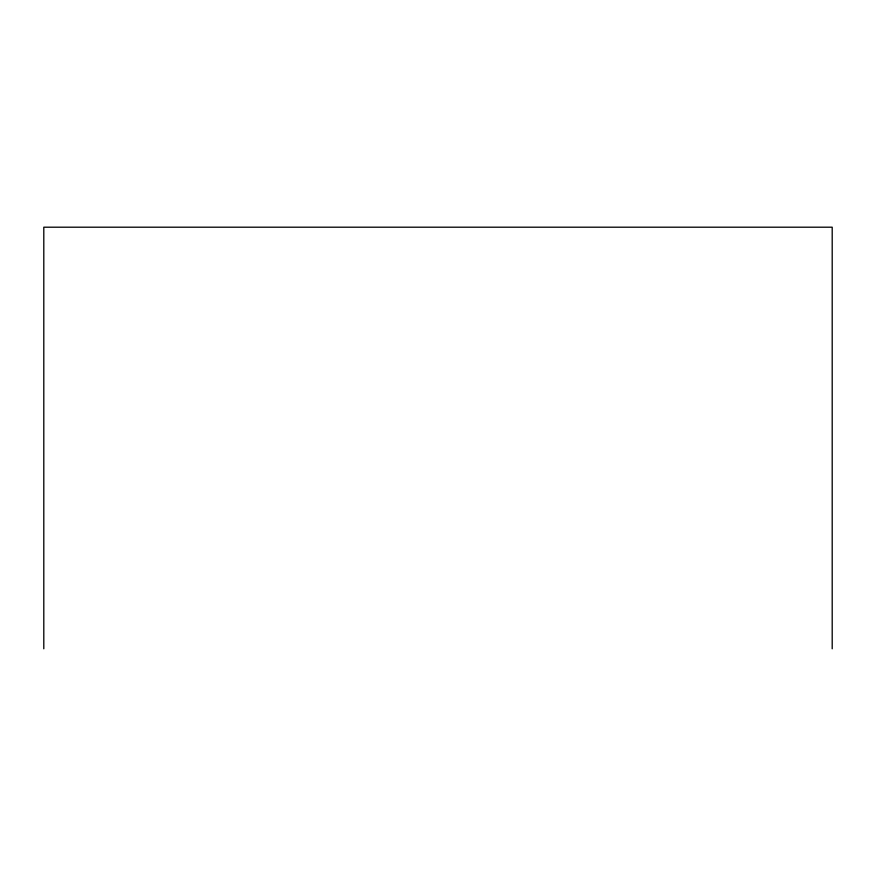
<?xml version="1.0" encoding="UTF-8"?>
<svg xmlns="http://www.w3.org/2000/svg" width="876" height="876" viewBox="0 0 876 876"><rect width="100%" height="100%" fill="white"/><g stroke="black" fill="none" stroke-linecap="round" stroke-linejoin="round"><path stroke-width="1.31" d="M832.2 648.798L832.2 227.202L43.8 227.202L43.8 648.798"/></g></svg>
